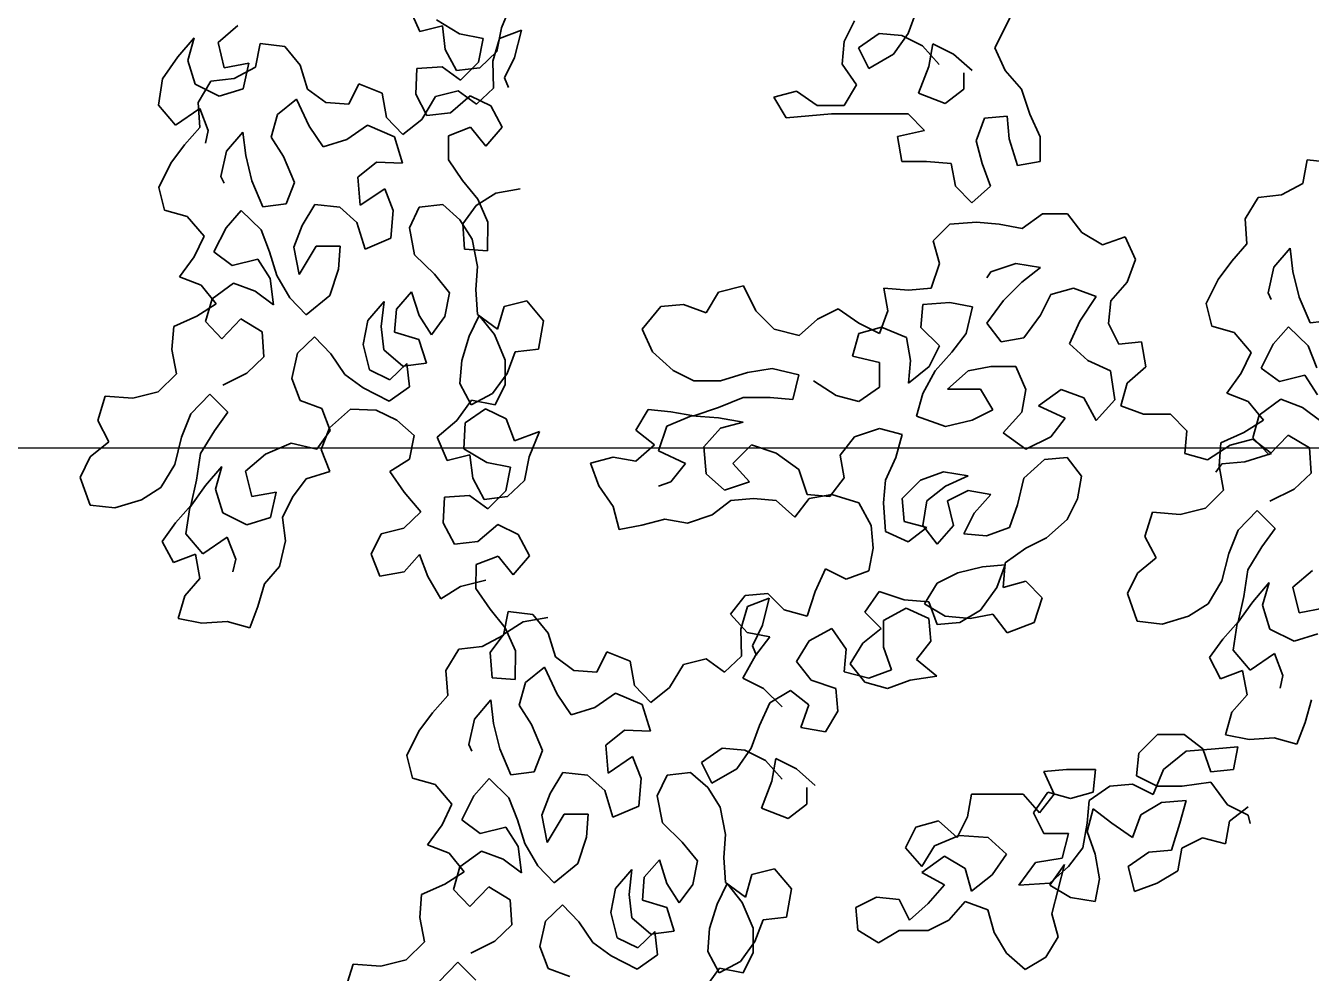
# Model space of a CAD drawing. Header units: millimetres. Extents: x 3675 to 7804, y -1257 to 3701.
# Drawn here: x 6816.7 to 6932, y -478.5 to -393.5 of the extents above; entities that cross this region are included whole.
import ezdxf

# ---------------------------------------------------------------- set-up
doc = ezdxf.new("R2010")
doc.units = ezdxf.units.MM
doc.layers.add('L-shrub', color=74, linetype='Continuous', lineweight=35)
doc.layers.add('VS - Vista', color=1, linetype='Continuous')

# ---------------------------------------------------------------- blocks, each defined once
blk = doc.blocks.new('a4')
for p, q in [((-0.80242, 1.90116), (-0.80757, 1.88864)), ((-0.5512, 1.89923), (-0.56152, 1.87865)), ((-0.84837, 1.8868), (-0.85346, 1.8983)), ((-0.8286, 1.88569), (-0.84006, 1.89261)), ((-0.60476, 1.8859), (-0.60063, 1.89722)), ((-0.93913, 1.88987), (-0.94904, 1.88143)), ((-0.83706, 1.8896), (-0.84837, 1.8868)), ((-0.83568, 1.87794), (-0.83706, 1.8896)), ((-0.80757, 1.88864), (-0.8099, 1.87681)), ((-0.80865, 1.88334), (-0.79769, 1.88754)), ((-0.79769, 1.88754), (-0.80108, 1.87396)), ((-0.63668, 1.88181), (-0.63152, 1.8921)), ((-0.61917, 1.88591), (-0.62947, 1.87871)), ((-0.60785, 1.88487), (-0.61917, 1.88591)), ((-0.61197, 1.87561), (-0.60476, 1.8859)), ((-0.96087, 1.88375), (-0.96902, 1.87424)), ((-0.96408, 1.87246), (-0.96087, 1.88375)), ((-0.94904, 1.88143), (-0.9459, 1.8687)), ((-0.93036, 1.86901), (-0.92803, 1.88083)), ((-0.92803, 1.88083), (-0.91568, 1.87939)), ((-0.91568, 1.87939), (-0.90811, 1.87001)), ((-0.81677, 1.88336), (-0.8286, 1.88569)), ((-0.8191, 1.87154), (-0.81677, 1.88336)), ((-0.81186, 1.87204), (-0.80865, 1.88334)), ((-0.63772, 1.87048), (-0.63668, 1.88181)), ((-0.59755, 1.87971), (-0.60785, 1.88487)), ((-0.58932, 1.87044), (-0.59755, 1.87971)), ((-0.5924, 1.88074), (-0.59447, 1.86941)), ((-0.58211, 1.87558), (-0.5924, 1.88074)), ((-0.96902, 1.87424), (-0.97681, 1.86331)), ((-0.83006, 1.86733), (-0.83568, 1.87794)), ((-0.8099, 1.87681), (-0.8184, 1.86871)), ((-0.80108, 1.87396), (-0.80606, 1.86373)), ((-0.62947, 1.87871), (-0.62434, 1.86841)), ((-0.62434, 1.86841), (-0.61197, 1.87561)), ((-0.57285, 1.86733), (-0.58211, 1.87558)), ((-0.56152, 1.87865), (-0.55638, 1.86732)), ((-0.9604, 1.86062), (-0.96408, 1.87246)), ((-0.9459, 1.8687), (-0.93371, 1.87097)), ((-0.94097, 1.86338), (-0.93036, 1.86901)), ((-0.93371, 1.87097), (-0.93657, 1.85826)), ((-0.90811, 1.87001), (-0.90443, 1.85816)), ((-0.8504, 1.85555), (-0.84983, 1.86844)), ((-0.84983, 1.86844), (-0.83729, 1.86929)), ((-0.83729, 1.86929), (-0.82813, 1.86256)), ((-0.8184, 1.86871), (-0.83006, 1.86733)), ((-0.82813, 1.86256), (-0.8191, 1.87154)), ((-0.81154, 1.85862), (-0.81186, 1.87204)), ((-0.63052, 1.86018), (-0.63772, 1.87048)), ((-0.59447, 1.86941), (-0.59963, 1.85603)), ((-0.55638, 1.86732), (-0.54815, 1.85804)), ((-0.97681, 1.86331), (-0.97879, 1.85007)), ((-0.94841, 1.85458), (-0.9604, 1.86062)), ((-0.95901, 1.85142), (-0.95263, 1.862)), ((-0.95263, 1.862), (-0.94097, 1.86338)), ((-0.88379, 1.85052), (-0.87882, 1.86074)), ((-0.87882, 1.86074), (-0.86718, 1.85612)), ((-0.80606, 1.86373), (-0.80413, 1.85895)), ((-0.63671, 1.84989), (-0.63052, 1.86018)), ((-0.57698, 1.85807), (-0.57697, 1.86631)), ((-0.93657, 1.85826), (-0.94841, 1.85458)), ((-0.90443, 1.85816), (-0.89527, 1.85143)), ((-0.86718, 1.85612), (-0.86491, 1.84393)), ((-0.84478, 1.84494), (-0.8504, 1.85555)), ((-0.84743, 1.843), (-0.84052, 1.85446)), ((-0.84052, 1.85446), (-0.82921, 1.85726)), ((-0.82321, 1.85477), (-0.83312, 1.84632)), ((-0.82921, 1.85726), (-0.82004, 1.85052)), ((-0.81298, 1.8498), (-0.82321, 1.85477)), ((-0.82004, 1.85052), (-0.81154, 1.85862)), ((-0.67171, 1.85404), (-0.66038, 1.85712)), ((-0.66554, 1.84374), (-0.67171, 1.85404)), ((-0.66038, 1.85712), (-0.65009, 1.8499)), ((-0.59963, 1.85603), (-0.58625, 1.85087)), ((-0.58625, 1.85087), (-0.57698, 1.85807)), ((-0.54815, 1.85804), (-0.54404, 1.84568)), ((-0.97879, 1.85007), (-0.97034, 1.84016)), ((-0.97034, 1.84016), (-0.95814, 1.84843)), ((-0.95817, 1.83888), (-0.95901, 1.85142)), ((-0.95814, 1.84843), (-0.95393, 1.83747)), ((-0.90992, 1.85306), (-0.9193, 1.84549)), ((-0.9036, 1.83962), (-0.90992, 1.85306)), ((-0.89527, 1.85143), (-0.88379, 1.85052)), ((-0.80735, 1.83919), (-0.81298, 1.8498)), ((-0.65009, 1.8499), (-0.63671, 1.84989)), ((-0.9193, 1.84549), (-0.92251, 1.8342)), ((-0.86491, 1.84393), (-0.85681, 1.83543)), ((-0.85681, 1.83543), (-0.84743, 1.843)), ((-0.83312, 1.84632), (-0.84478, 1.84494)), ((-0.64289, 1.84577), (-0.66554, 1.84374)), ((-0.60479, 1.84574), (-0.64289, 1.84577)), ((-0.59656, 1.8375), (-0.60479, 1.84574)), ((-0.5667, 1.84365), (-0.57082, 1.83232)), ((-0.55537, 1.84467), (-0.5667, 1.84365)), ((-0.55435, 1.83334), (-0.55537, 1.84467)), ((-0.54404, 1.84568), (-0.5389, 1.83435)), ((-0.96578, 1.83025), (-0.95817, 1.83888)), ((-0.95393, 1.83747), (-0.95536, 1.83111)), ((-0.93663, 1.83671), (-0.94478, 1.82719)), ((-0.93525, 1.82505), (-0.93663, 1.83671)), ((-0.89656, 1.82936), (-0.9036, 1.83962)), ((-0.87446, 1.84007), (-0.88472, 1.83304)), ((-0.86105, 1.83438), (-0.87446, 1.84007)), ((-0.83406, 1.82284), (-0.83403, 1.83485)), ((-0.83403, 1.83485), (-0.82307, 1.83906)), ((-0.82307, 1.83906), (-0.8155, 1.82968)), ((-0.8155, 1.82968), (-0.80735, 1.83919)), ((-0.60995, 1.83442), (-0.59656, 1.8375)), ((-0.97252, 1.82109), (-0.96578, 1.83025)), ((-0.92251, 1.8342), (-0.91635, 1.82447)), ((-0.88472, 1.83304), (-0.89656, 1.82936)), ((-0.85703, 1.82113), (-0.86105, 1.83438)), ((-0.6079, 1.82206), (-0.60995, 1.83442)), ((-0.57082, 1.83232), (-0.56775, 1.82099)), ((-0.55024, 1.81995), (-0.55435, 1.83334)), ((-0.5389, 1.83435), (-0.53891, 1.822)), ((-0.94478, 1.82719), (-0.94764, 1.81449)), ((-0.9321, 1.81233), (-0.93525, 1.82505)), ((-0.91635, 1.82447), (-0.91091, 1.81156)), ((-0.8793, 1.81413), (-0.86992, 1.82169)), ((-0.86992, 1.82169), (-0.85703, 1.82113)), ((-0.82703, 1.81258), (-0.83406, 1.82284)), ((-0.59555, 1.82205), (-0.6079, 1.82206)), ((-0.58319, 1.82101), (-0.59555, 1.82205)), ((-0.53891, 1.822), (-0.55024, 1.81995)), ((-0.40787, 1.81104), (-0.40555, 1.82287)), ((-0.40555, 1.82287), (-0.39319, 1.82142)), ((-0.97855, 1.8091), (-0.97252, 1.82109)), ((-0.58114, 1.80968), (-0.58319, 1.82101)), ((-0.56775, 1.82099), (-0.56364, 1.80966)), ((-0.97576, 1.79779), (-0.97855, 1.8091)), ((-0.94764, 1.81449), (-0.94606, 1.81113)), ((-0.92666, 1.79942), (-0.9321, 1.81233)), ((-0.91091, 1.81156), (-0.915, 1.8008)), ((-0.8781, 1.80017), (-0.8793, 1.81413)), ((-0.81946, 1.8032), (-0.82703, 1.81258)), ((-0.57291, 1.80143), (-0.58114, 1.80968)), ((-0.56364, 1.80966), (-0.57291, 1.80143)), ((-0.41848, 1.80542), (-0.40787, 1.81104)), ((-0.86589, 1.80844), (-0.8781, 1.80017)), ((-0.86168, 1.79748), (-0.86589, 1.80844)), ((-0.81045, 1.80618), (-0.82017, 1.80002)), ((-0.81437, 1.79171), (-0.81946, 1.8032)), ((-0.79825, 1.80844), (-0.81045, 1.80618)), ((-0.43653, 1.79346), (-0.43014, 1.80404)), ((-0.43014, 1.80404), (-0.41848, 1.80542)), ((-0.96447, 1.79458), (-0.97576, 1.79779)), ((-0.94506, 1.78887), (-0.93744, 1.79751)), ((-0.93744, 1.79751), (-0.92758, 1.78794)), ((-0.915, 1.8008), (-0.92666, 1.79942)), ((-0.90709, 1.79001), (-0.9007, 1.80059)), ((-0.9007, 1.80059), (-0.88834, 1.79914)), ((-0.88834, 1.79914), (-0.87971, 1.79152)), ((-0.86278, 1.78371), (-0.86168, 1.79748)), ((-0.84861, 1.79921), (-0.85358, 1.78898)), ((-0.83695, 1.80059), (-0.84861, 1.79921)), ((-0.82832, 1.79297), (-0.83695, 1.80059)), ((-0.82017, 1.80002), (-0.82691, 1.79086)), ((-0.95602, 1.78467), (-0.96447, 1.79458)), ((-0.91118, 1.77925), (-0.90709, 1.79001)), ((-0.87971, 1.79152), (-0.87569, 1.77827)), ((-0.82217, 1.78325), (-0.82832, 1.79297)), ((-0.82691, 1.79086), (-0.82606, 1.77832)), ((-0.81458, 1.77741), (-0.81437, 1.79171)), ((-0.59219, 1.7825), (-0.58395, 1.79073)), ((-0.58395, 1.79073), (-0.57056, 1.79175)), ((-0.57056, 1.79175), (-0.55924, 1.79071)), ((-0.55924, 1.79071), (-0.54791, 1.78864)), ((-0.54791, 1.78864), (-0.53761, 1.79583)), ((-0.53761, 1.79583), (-0.52525, 1.79582)), ((-0.52525, 1.79582), (-0.51805, 1.78655)), ((-0.43568, 1.78092), (-0.43653, 1.79346)), ((-0.96099, 1.77444), (-0.95602, 1.78467)), ((-0.95109, 1.77688), (-0.94506, 1.78887)), ((-0.92758, 1.78794), (-0.92337, 1.77698)), ((-0.87569, 1.77827), (-0.86278, 1.78371)), ((-0.85358, 1.78898), (-0.85097, 1.77538)), ((-0.81955, 1.76964), (-0.82217, 1.78325)), ((-0.51805, 1.78655), (-0.50776, 1.78036)), ((-0.50776, 1.78036), (-0.49643, 1.78447)), ((-0.49643, 1.78447), (-0.49129, 1.77314)), ((-0.94193, 1.77015), (-0.95109, 1.77688)), ((-0.92337, 1.77698), (-0.91969, 1.76514)), ((-0.90856, 1.76564), (-0.91118, 1.77925)), ((-0.90005, 1.77975), (-0.90856, 1.76564)), ((-0.88804, 1.77971), (-0.90005, 1.77975)), ((-0.88896, 1.76824), (-0.88804, 1.77971)), ((-0.82606, 1.77832), (-0.81458, 1.77741)), ((-0.58911, 1.77117), (-0.59219, 1.7825)), ((-0.4433, 1.77229), (-0.43568, 1.78092)), ((-0.41414, 1.77874), (-0.42229, 1.76923)), ((-0.41276, 1.76708), (-0.41414, 1.77874)), ((-0.96826, 1.76439), (-0.96099, 1.77444)), ((-0.92921, 1.77329), (-0.94193, 1.77015)), ((-0.92305, 1.76356), (-0.92921, 1.77329)), ((-0.85097, 1.77538), (-0.84111, 1.76581)), ((-0.59324, 1.75882), (-0.58911, 1.77117)), ((-0.55102, 1.77113), (-0.56338, 1.76703)), ((-0.53866, 1.76906), (-0.55102, 1.77113)), ((-0.49129, 1.77314), (-0.49542, 1.76182)), ((-0.45003, 1.76312), (-0.4433, 1.77229)), ((-0.95749, 1.7603), (-0.96826, 1.76439)), ((-0.91969, 1.76514), (-0.91319, 1.754)), ((-0.89323, 1.75518), (-0.88896, 1.76824)), ((-0.84111, 1.76581), (-0.83354, 1.75643)), ((-0.82047, 1.75817), (-0.81955, 1.76964)), ((-0.56338, 1.76703), (-0.56544, 1.76394)), ((-0.54794, 1.76186), (-0.53866, 1.76906)), ((-0.42229, 1.76923), (-0.42515, 1.75652)), ((-0.40962, 1.75436), (-0.41276, 1.76708)), ((-0.94993, 1.75092), (-0.95749, 1.7603)), ((-0.95204, 1.7534), (-0.94125, 1.76132)), ((-0.94125, 1.76132), (-0.93048, 1.75723)), ((-0.92132, 1.75049), (-0.92305, 1.76356)), ((-0.81962, 1.74563), (-0.82047, 1.75817)), ((-0.6993, 1.75685), (-0.68694, 1.75993)), ((-0.68694, 1.75993), (-0.68078, 1.74757)), ((-0.61488, 1.74751), (-0.61693, 1.75884)), ((-0.61693, 1.75884), (-0.60457, 1.7578)), ((-0.60457, 1.7578), (-0.59324, 1.75882)), ((-0.55721, 1.75261), (-0.54794, 1.76186)), ((-0.5222, 1.75875), (-0.53353, 1.75567)), ((-0.51087, 1.75462), (-0.5222, 1.75875)), ((-0.49542, 1.76182), (-0.50367, 1.75256)), ((-0.45607, 1.75113), (-0.45003, 1.76312)), ((-0.95525, 1.74211), (-0.95204, 1.7534)), ((-0.93048, 1.75723), (-0.92132, 1.75049)), ((-0.91319, 1.754), (-0.90509, 1.7455)), ((-0.90509, 1.7455), (-0.89323, 1.75518)), ((-0.86622, 1.75211), (-0.87437, 1.74259)), ((-0.86767, 1.73975), (-0.86622, 1.75211)), ((-0.85243, 1.75702), (-0.86005, 1.74838)), ((-0.84876, 1.74517), (-0.85243, 1.75702)), ((-0.83354, 1.75643), (-0.83587, 1.74461)), ((-0.79505, 1.75245), (-0.80636, 1.74965)), ((-0.7866, 1.74253), (-0.79505, 1.75245)), ((-0.70549, 1.74656), (-0.6993, 1.75685)), ((-0.59737, 1.75058), (-0.58398, 1.7516)), ((-0.58398, 1.7516), (-0.57266, 1.74953)), ((-0.56546, 1.74129), (-0.55721, 1.75261)), ((-0.53353, 1.75567), (-0.53868, 1.74538)), ((-0.51912, 1.74227), (-0.51087, 1.75462)), ((-0.50367, 1.75256), (-0.50471, 1.74123)), ((-0.45327, 1.73982), (-0.45607, 1.75113)), ((-0.42515, 1.75652), (-0.42357, 1.75316)), ((-0.40418, 1.74145), (-0.40962, 1.75436)), ((-0.97115, 1.73968), (-0.95966, 1.74477)), ((-0.95966, 1.74477), (-0.94993, 1.75092)), ((-0.86005, 1.74838), (-0.86096, 1.73691)), ((-0.8426, 1.73545), (-0.84876, 1.74517)), ((-0.81874, 1.74509), (-0.82371, 1.73486)), ((-0.80957, 1.73836), (-0.81962, 1.74563)), ((-0.81117, 1.73571), (-0.81874, 1.74509)), ((-0.80636, 1.74965), (-0.80957, 1.73836)), ((-0.73742, 1.73836), (-0.72814, 1.74967)), ((-0.72814, 1.74967), (-0.71681, 1.75069)), ((-0.71681, 1.75069), (-0.70549, 1.74656)), ((-0.68078, 1.74757), (-0.67152, 1.73829)), ((-0.64989, 1.74342), (-0.63959, 1.74856)), ((-0.63959, 1.74856), (-0.6293, 1.74135)), ((-0.61901, 1.73619), (-0.61488, 1.74751)), ((-0.59841, 1.73926), (-0.59737, 1.75058)), ((-0.57266, 1.74953), (-0.57576, 1.73615)), ((-0.53868, 1.74538), (-0.54693, 1.73406)), ((-0.97206, 1.7282), (-0.97115, 1.73968)), ((-0.94715, 1.73361), (-0.95525, 1.74211)), ((-0.93759, 1.74347), (-0.94715, 1.73361)), ((-0.92701, 1.73709), (-0.93759, 1.74347)), ((-0.87437, 1.74259), (-0.8767, 1.73077)), ((-0.86628, 1.72809), (-0.86767, 1.73975)), ((-0.83587, 1.74461), (-0.8426, 1.73545)), ((-0.78911, 1.72841), (-0.7866, 1.74253)), ((-0.73228, 1.72702), (-0.73742, 1.73836)), ((-0.67152, 1.73829), (-0.65917, 1.73519)), ((-0.65917, 1.73519), (-0.64989, 1.74342)), ((-0.6293, 1.74135), (-0.61901, 1.73619)), ((-0.6293, 1.7362), (-0.61798, 1.73928)), ((-0.61798, 1.73928), (-0.60562, 1.73412)), ((-0.58915, 1.72998), (-0.59841, 1.73926)), ((-0.55826, 1.73201), (-0.56546, 1.74129)), ((-0.52428, 1.73095), (-0.51912, 1.74227)), ((-0.50471, 1.74123), (-0.49957, 1.73093)), ((-0.44198, 1.73661), (-0.45327, 1.73982)), ((-0.42257, 1.73091), (-0.41495, 1.73954)), ((-0.41495, 1.73954), (-0.40509, 1.72998)), ((-0.39252, 1.74284), (-0.40418, 1.74145)), ((-0.92616, 1.72455), (-0.92701, 1.73709)), ((-0.90088, 1.73454), (-0.90938, 1.72644)), ((-0.89278, 1.72604), (-0.90088, 1.73454)), ((-0.86096, 1.73691), (-0.84879, 1.73317)), ((-0.84879, 1.73317), (-0.84511, 1.72132)), ((-0.82371, 1.73486), (-0.82745, 1.72269)), ((-0.80573, 1.72281), (-0.81117, 1.73571)), ((-0.6324, 1.72487), (-0.6293, 1.7362)), ((-0.60562, 1.73412), (-0.60357, 1.72279)), ((-0.57576, 1.73615), (-0.58298, 1.72689)), ((-0.54693, 1.73406), (-0.55826, 1.73201)), ((-0.49957, 1.73093), (-0.48824, 1.73195)), ((-0.48824, 1.73195), (-0.48619, 1.71959)), ((-0.43353, 1.7267), (-0.44198, 1.73661)), ((-0.9698, 1.71601), (-0.97206, 1.7282)), ((-0.90938, 1.72644), (-0.91224, 1.71374)), ((-0.88574, 1.71578), (-0.89278, 1.72604)), ((-0.8767, 1.73077), (-0.87355, 1.71805)), ((-0.85677, 1.71994), (-0.86628, 1.72809)), ((-0.80486, 1.71627), (-0.80077, 1.72703)), ((-0.80077, 1.72703), (-0.78911, 1.72841)), ((-0.72199, 1.71775), (-0.73228, 1.72702)), ((-0.59431, 1.71969), (-0.58915, 1.72998)), ((-0.58298, 1.72689), (-0.59122, 1.71763)), ((-0.51502, 1.72271), (-0.52428, 1.73095)), ((-0.4385, 1.71647), (-0.43353, 1.7267)), ((-0.42861, 1.71892), (-0.42257, 1.73091)), ((-0.40509, 1.72998), (-0.40088, 1.71902)), ((-0.93466, 1.71644), (-0.92616, 1.72455)), ((-0.86332, 1.71307), (-0.85482, 1.72117)), ((-0.84511, 1.72132), (-0.85677, 1.71994)), ((-0.85482, 1.72117), (-0.85344, 1.70952)), ((-0.82745, 1.72269), (-0.82836, 1.71121)), ((-0.80576, 1.7108), (-0.80573, 1.72281)), ((-0.61902, 1.72177), (-0.6324, 1.72487)), ((-0.61903, 1.70942), (-0.61902, 1.72177)), ((-0.60357, 1.72279), (-0.60461, 1.71146)), ((-0.60461, 1.71146), (-0.59431, 1.71969)), ((-0.57475, 1.71761), (-0.56342, 1.71966)), ((-0.56342, 1.71966), (-0.55106, 1.71965)), ((-0.55106, 1.71965), (-0.54593, 1.70832)), ((-0.5037, 1.71755), (-0.51502, 1.72271)), ((-0.48619, 1.71959), (-0.49547, 1.71136)), ((-0.97883, 1.70703), (-0.9698, 1.71601)), ((-0.94668, 1.71047), (-0.93466, 1.71644)), ((-0.91224, 1.71374), (-0.90803, 1.70278)), ((-0.87658, 1.70905), (-0.88574, 1.71578)), ((-0.87355, 1.71805), (-0.86332, 1.71307)), ((-0.81213, 1.70623), (-0.80486, 1.71627)), ((-0.7117, 1.71259), (-0.72199, 1.71775)), ((-0.69831, 1.71258), (-0.7117, 1.71259)), ((-0.68492, 1.71668), (-0.69831, 1.71258)), ((-0.67257, 1.71873), (-0.68492, 1.71668)), ((-0.65918, 1.71563), (-0.67257, 1.71873)), ((-0.66228, 1.70328), (-0.65918, 1.71563)), ((-0.59122, 1.71763), (-0.59741, 1.70631)), ((-0.58505, 1.70835), (-0.57475, 1.71761)), ((-0.50165, 1.70313), (-0.5037, 1.71755)), ((-0.44577, 1.70643), (-0.4385, 1.71647)), ((-0.41944, 1.71218), (-0.42861, 1.71892)), ((-0.40672, 1.71533), (-0.41944, 1.71218)), ((-0.40056, 1.7056), (-0.40672, 1.71533)), ((-0.99155, 1.70388), (-0.97883, 1.70703)), ((-0.8637, 1.70248), (-0.87658, 1.70905)), ((-0.85344, 1.70952), (-0.8637, 1.70248)), ((-0.82836, 1.71121), (-0.82274, 1.7006)), ((-0.82274, 1.7006), (-0.81213, 1.70623)), ((-0.81073, 1.70057), (-0.80576, 1.7108)), ((-0.65198, 1.71253), (-0.64066, 1.70532)), ((-0.62934, 1.70222), (-0.61903, 1.70942)), ((-0.59741, 1.70631), (-0.60051, 1.69498)), ((-0.56858, 1.70834), (-0.58505, 1.70835)), ((-0.56241, 1.69804), (-0.56858, 1.70834)), ((-0.54593, 1.70832), (-0.548, 1.69699)), ((-0.53976, 1.70008), (-0.52842, 1.7083)), ((-0.52842, 1.7083), (-0.5171, 1.70417)), ((-0.49547, 1.71136), (-0.49857, 1.70004)), ((-0.43501, 1.70233), (-0.44577, 1.70643)), ((-1.00906, 1.69281), (-1.00532, 1.70498)), ((-1.00532, 1.70498), (-0.99155, 1.70388)), ((-0.95305, 1.7059), (-0.96261, 1.69604)), ((-0.94407, 1.69687), (-0.95305, 1.7059)), ((-0.90803, 1.70278), (-0.89727, 1.69869)), ((-0.82983, 1.69285), (-0.82256, 1.7029)), ((-0.82256, 1.7029), (-0.81073, 1.70057)), ((-0.69936, 1.69919), (-0.687, 1.70433)), ((-0.687, 1.70433), (-0.67361, 1.70432)), ((-0.67361, 1.70432), (-0.66228, 1.70328)), ((-0.64066, 1.70532), (-0.62934, 1.70222)), ((-0.52638, 1.69389), (-0.53976, 1.70008)), ((-0.5171, 1.70417), (-0.51093, 1.69284)), ((-0.51093, 1.69284), (-0.50165, 1.70313)), ((-0.49857, 1.70004), (-0.48725, 1.69591)), ((-0.42744, 1.69296), (-0.43501, 1.70233)), ((-0.42955, 1.69543), (-0.41876, 1.70335)), ((-0.41876, 1.70335), (-0.408, 1.69926)), ((-0.96261, 1.69604), (-0.96723, 1.68439)), ((-0.9508, 1.6877), (-0.94407, 1.69687)), ((-0.89727, 1.69869), (-0.89306, 1.68773)), ((-0.88296, 1.69847), (-0.89341, 1.68914)), ((-0.87007, 1.69791), (-0.88296, 1.69847)), ((-0.85985, 1.69293), (-0.87007, 1.69791)), ((-0.82577, 1.69161), (-0.81551, 1.69864)), ((-0.81551, 1.69864), (-0.80528, 1.69367)), ((-0.80528, 1.69367), (-0.80107, 1.68271)), ((-0.74055, 1.6879), (-0.73437, 1.69819)), ((-0.73437, 1.69819), (-0.72304, 1.69715)), ((-0.71275, 1.69509), (-0.72511, 1.68995)), ((-0.72304, 1.69715), (-0.71172, 1.69508)), ((-0.69936, 1.69404), (-0.71275, 1.69509)), ((-0.71172, 1.69508), (-0.69936, 1.69919)), ((-0.68701, 1.69197), (-0.69936, 1.69404)), ((-0.60051, 1.69498), (-0.5861, 1.68982)), ((-0.57271, 1.6929), (-0.56241, 1.69804)), ((-0.548, 1.69699), (-0.55727, 1.68671)), ((-0.53359, 1.68463), (-0.52638, 1.69389)), ((-0.48725, 1.69591), (-0.47386, 1.6959)), ((-0.47386, 1.6959), (-0.46563, 1.68765)), ((-0.43276, 1.68414), (-0.42955, 1.69543)), ((-0.408, 1.69926), (-0.39883, 1.69253)), ((-1.00344, 1.6822), (-1.00906, 1.69281)), ((-0.95772, 1.67624), (-0.9508, 1.6877)), ((-0.89306, 1.68773), (-0.89979, 1.67856)), ((-0.89341, 1.68914), (-0.8975, 1.67838)), ((-0.85121, 1.68532), (-0.85985, 1.69293)), ((-0.83974, 1.6844), (-0.82983, 1.69285)), ((-0.82633, 1.67872), (-0.82577, 1.69161)), ((-0.80107, 1.68271), (-0.7887, 1.68727)), ((-0.7887, 1.68727), (-0.79385, 1.67474)), ((-0.73129, 1.68069), (-0.74055, 1.6879)), ((-0.72511, 1.68995), (-0.72924, 1.6776)), ((-0.70658, 1.67964), (-0.69834, 1.68889)), ((-0.69834, 1.68889), (-0.68701, 1.69197)), ((-0.61905, 1.68882), (-0.63141, 1.68471)), ((-0.60773, 1.68572), (-0.61905, 1.68882)), ((-0.5861, 1.68982), (-0.57271, 1.6929)), ((-0.46563, 1.68765), (-0.46667, 1.67633)), ((-0.43717, 1.6868), (-0.42744, 1.69296)), ((-1.01282, 1.67463), (-1.00344, 1.6822)), ((-0.96723, 1.68439), (-0.97063, 1.67081)), ((-0.9125, 1.68142), (-0.92541, 1.67598)), ((-0.89979, 1.67856), (-0.9125, 1.68142)), ((-0.85354, 1.67349), (-0.85121, 1.68532)), ((-0.83465, 1.67291), (-0.83974, 1.6844)), ((-0.74057, 1.67246), (-0.73129, 1.68069)), ((-0.6829, 1.68064), (-0.69217, 1.67138)), ((-0.67055, 1.67651), (-0.6829, 1.68064)), ((-0.63141, 1.68471), (-0.63863, 1.67545)), ((-0.61083, 1.6744), (-0.60773, 1.68572)), ((-0.55727, 1.68671), (-0.54595, 1.67846)), ((-0.54595, 1.67846), (-0.53359, 1.68463)), ((-0.44957, 1.67023), (-0.44866, 1.68171)), ((-0.44866, 1.68171), (-0.43717, 1.6868)), ((-0.44401, 1.68042), (-0.43268, 1.6835)), ((-0.42466, 1.67564), (-0.43276, 1.68414)), ((-0.43268, 1.6835), (-0.42342, 1.67629)), ((-0.4151, 1.68551), (-0.42466, 1.67564)), ((-0.40452, 1.67912), (-0.4151, 1.68551)), ((-1.01779, 1.6644), (-1.01282, 1.67463)), ((-0.9597, 1.66301), (-0.95772, 1.67624)), ((-0.92541, 1.67598), (-0.93532, 1.66753)), ((-0.8975, 1.67838), (-0.89329, 1.66742)), ((-0.82334, 1.67571), (-0.83465, 1.67291)), ((-0.81487, 1.6718), (-0.82633, 1.67872)), ((-0.82196, 1.66405), (-0.82334, 1.67571)), ((-0.79385, 1.67474), (-0.79618, 1.66292)), ((-0.76322, 1.67145), (-0.75189, 1.67453)), ((-0.75189, 1.67453), (-0.74057, 1.67246)), ((-0.72924, 1.6776), (-0.71586, 1.67141)), ((-0.70556, 1.66625), (-0.70658, 1.67964)), ((-0.65923, 1.66827), (-0.67055, 1.67651)), ((-0.63863, 1.67545), (-0.63658, 1.66413)), ((-0.61599, 1.66308), (-0.61083, 1.6744)), ((-0.52536, 1.67432), (-0.53669, 1.6733)), ((-0.51816, 1.66505), (-0.52536, 1.67432)), ((-0.46667, 1.67633), (-0.45535, 1.67323)), ((-0.45535, 1.67323), (-0.44401, 1.68042)), ((-0.42342, 1.67629), (-0.43681, 1.67218)), ((-0.40367, 1.66658), (-0.40452, 1.67912)), ((-0.97063, 1.67081), (-0.97754, 1.65935)), ((-0.94714, 1.66986), (-0.95529, 1.66035)), ((-0.95035, 1.65857), (-0.94714, 1.66986)), ((-0.86327, 1.66734), (-0.85354, 1.67349)), ((-0.80305, 1.66947), (-0.81487, 1.6718)), ((-0.80537, 1.65765), (-0.80305, 1.66947)), ((-0.75911, 1.66012), (-0.76322, 1.67145)), ((-0.71586, 1.67141), (-0.72307, 1.66215)), ((-0.69217, 1.67138), (-0.68395, 1.66211)), ((-0.65512, 1.65591), (-0.65923, 1.66827)), ((-0.53669, 1.6733), (-0.547, 1.66404)), ((-0.44814, 1.67116), (-0.45123, 1.66705)), ((-0.44731, 1.65804), (-0.44957, 1.67023)), ((-0.43681, 1.67218), (-0.44814, 1.67116)), ((-1.01289, 1.65061), (-1.01779, 1.6644)), ((-0.96256, 1.6503), (-0.9597, 1.66301)), ((-0.93532, 1.66753), (-0.93217, 1.65481)), ((-0.90513, 1.66374), (-0.91187, 1.65458)), ((-0.89329, 1.66742), (-0.90513, 1.66374)), ((-0.85623, 1.65708), (-0.86327, 1.66734)), ((-0.81633, 1.65344), (-0.82196, 1.66405)), ((-0.79618, 1.66292), (-0.80468, 1.65482)), ((-0.72307, 1.66215), (-0.72925, 1.66009)), ((-0.69631, 1.658), (-0.70556, 1.66625)), ((-0.68395, 1.66211), (-0.69631, 1.658)), ((-0.63658, 1.66413), (-0.64379, 1.65487)), ((-0.61703, 1.65175), (-0.61599, 1.66308)), ((-0.59848, 1.66306), (-0.60776, 1.6538)), ((-0.58715, 1.66717), (-0.59848, 1.66306)), ((-0.5748, 1.6651), (-0.58715, 1.66717)), ((-0.58613, 1.65996), (-0.5748, 1.6651)), ((-0.547, 1.66404), (-0.5501, 1.65066)), ((-0.52023, 1.65372), (-0.51816, 1.66505)), ((-0.41217, 1.65848), (-0.40367, 1.66658)), ((-0.97754, 1.65935), (-0.98727, 1.65319)), ((-0.95529, 1.66035), (-0.96309, 1.64942)), ((-0.94668, 1.64672), (-0.95035, 1.65857)), ((-0.93217, 1.65481), (-0.91998, 1.65707)), ((-0.91998, 1.65707), (-0.92284, 1.64436)), ((-0.84778, 1.64716), (-0.85623, 1.65708)), ((-0.83611, 1.65455), (-0.82357, 1.6554)), ((-0.82357, 1.6554), (-0.8144, 1.64866)), ((-0.8144, 1.64866), (-0.80537, 1.65765)), ((-0.75192, 1.64982), (-0.75911, 1.66012)), ((-0.64379, 1.65487), (-0.65512, 1.65591)), ((-0.64276, 1.65589), (-0.65409, 1.65385)), ((-0.62938, 1.65176), (-0.64276, 1.65589)), ((-0.5954, 1.65276), (-0.58613, 1.65996)), ((-0.5748, 1.65789), (-0.5851, 1.65275)), ((-0.56348, 1.65582), (-0.5748, 1.65789)), ((-0.57172, 1.64656), (-0.56348, 1.65582)), ((-0.45634, 1.64906), (-0.44731, 1.65804)), ((-0.42419, 1.65251), (-0.41217, 1.65848)), ((-1.00053, 1.64917), (-1.01289, 1.65061)), ((-0.98727, 1.65319), (-1.00053, 1.64917)), ((-0.97018, 1.64167), (-0.96256, 1.6503)), ((-0.96309, 1.64942), (-0.96507, 1.63618)), ((-0.91187, 1.65458), (-0.91684, 1.64435)), ((-0.83667, 1.64166), (-0.83611, 1.65455)), ((-0.80468, 1.65482), (-0.81633, 1.65344)), ((-0.74884, 1.63849), (-0.75192, 1.64982)), ((-0.69322, 1.65285), (-0.70249, 1.64565)), ((-0.68189, 1.65387), (-0.69322, 1.65285)), ((-0.67057, 1.65283), (-0.68189, 1.65387)), ((-0.66131, 1.64458), (-0.67057, 1.65283)), ((-0.65409, 1.65385), (-0.66131, 1.64458)), ((-0.62321, 1.64043), (-0.62938, 1.65176)), ((-0.61601, 1.63734), (-0.61703, 1.65175)), ((-0.60776, 1.6538), (-0.60674, 1.64248)), ((-0.59747, 1.64041), (-0.5954, 1.65276)), ((-0.5851, 1.65275), (-0.58203, 1.64039)), ((-0.5501, 1.65066), (-0.55423, 1.63934)), ((-0.52539, 1.64343), (-0.52023, 1.65372)), ((-0.46906, 1.64592), (-0.45634, 1.64906)), ((-0.93468, 1.64069), (-0.94668, 1.64672)), ((-0.92284, 1.64436), (-0.93468, 1.64069)), ((-0.91684, 1.64435), (-0.91546, 1.63269)), ((-0.85628, 1.63906), (-0.84778, 1.64716)), ((-0.72618, 1.64361), (-0.73751, 1.64054)), ((-0.71485, 1.64154), (-0.72618, 1.64361)), ((-0.70249, 1.64565), (-0.71485, 1.64154)), ((-0.60674, 1.64248), (-0.59541, 1.63938)), ((-0.57688, 1.63627), (-0.57172, 1.64656)), ((-0.5357, 1.63417), (-0.52539, 1.64343)), ((-0.48658, 1.63484), (-0.48284, 1.64701)), ((-0.48284, 1.64701), (-0.46906, 1.64592)), ((-0.43056, 1.64793), (-0.44013, 1.63807)), ((-0.42158, 1.6389), (-0.43056, 1.64793)), ((-0.97691, 1.6325), (-0.97018, 1.64167)), ((-0.96507, 1.63618), (-0.95662, 1.62627)), ((-0.87256, 1.62604), (-0.86759, 1.63627)), ((-0.86759, 1.63627), (-0.85628, 1.63906)), ((-0.83105, 1.63105), (-0.83667, 1.64166)), ((-0.80948, 1.64088), (-0.81939, 1.63243)), ((-0.79925, 1.63591), (-0.80948, 1.64088)), ((-0.79363, 1.6253), (-0.79925, 1.63591)), ((-0.73751, 1.64054), (-0.74884, 1.63849)), ((-0.62219, 1.6291), (-0.62321, 1.64043)), ((-0.60469, 1.63218), (-0.61601, 1.63734)), ((-0.59541, 1.63938), (-0.60469, 1.63218)), ((-0.59027, 1.63113), (-0.59747, 1.64041)), ((-0.58203, 1.64039), (-0.59027, 1.63113)), ((-0.56556, 1.63523), (-0.57688, 1.63627)), ((-0.55423, 1.63934), (-0.56556, 1.63523)), ((-0.44013, 1.63807), (-0.44475, 1.62643)), ((-0.42832, 1.62974), (-0.42158, 1.6389)), ((-0.97129, 1.62189), (-0.97691, 1.6325)), ((-0.95662, 1.62627), (-0.94441, 1.63453)), ((-0.94441, 1.63453), (-0.9402, 1.62357)), ((-0.91546, 1.63269), (-0.91832, 1.61998)), ((-0.81939, 1.63243), (-0.83105, 1.63105)), ((-0.546, 1.62903), (-0.5357, 1.63417)), ((-0.48095, 1.62423), (-0.48658, 1.63484)), ((-0.43523, 1.61828), (-0.42832, 1.62974)), ((-0.96033, 1.6261), (-0.97129, 1.62189)), ((-0.95807, 1.61391), (-0.96033, 1.6261)), ((-0.9402, 1.62357), (-0.94163, 1.61722)), ((-0.86835, 1.61508), (-0.87256, 1.62604)), ((-0.84855, 1.62598), (-0.85616, 1.61734)), ((-0.84434, 1.61502), (-0.84855, 1.62598)), ((-0.82031, 1.62096), (-0.80935, 1.62516)), ((-0.80935, 1.62516), (-0.80178, 1.61578)), ((-0.80178, 1.61578), (-0.79363, 1.6253)), ((-0.62426, 1.61778), (-0.62219, 1.6291)), ((-0.5563, 1.62184), (-0.546, 1.62903)), ((-0.49033, 1.61666), (-0.48095, 1.62423)), ((-0.44475, 1.62643), (-0.44814, 1.61284)), ((-0.91832, 1.61998), (-0.92593, 1.61135)), ((-0.85616, 1.61734), (-0.86835, 1.61508)), ((-0.82034, 1.60895), (-0.82031, 1.62096)), ((-0.65105, 1.60751), (-0.64589, 1.61883)), ((-0.64589, 1.61883), (-0.63559, 1.61367)), ((-0.63559, 1.61367), (-0.62426, 1.61778)), ((-0.57999, 1.61671), (-0.59029, 1.61157)), ((-0.56763, 1.61979), (-0.57999, 1.61671)), ((-0.5563, 1.62081), (-0.56763, 1.61979)), ((-0.56043, 1.60948), (-0.5563, 1.62081)), ((-0.55734, 1.60948), (-0.5563, 1.62184)), ((-0.49531, 1.60643), (-0.49033, 1.61666)), ((-0.43721, 1.60504), (-0.43523, 1.61828)), ((-0.40292, 1.61802), (-0.41283, 1.60957)), ((-0.96568, 1.60528), (-0.95807, 1.61391)), ((-0.92593, 1.61135), (-0.92914, 1.60006)), ((-0.83783, 1.60387), (-0.84434, 1.61502)), ((-0.82811, 1.61003), (-0.83783, 1.60387)), ((-0.81538, 1.61317), (-0.82811, 1.61003)), ((-0.59029, 1.61157), (-0.59648, 1.60128)), ((-0.54601, 1.61256), (-0.55734, 1.60948)), ((-0.53778, 1.60431), (-0.54601, 1.61256)), ((-0.44814, 1.61284), (-0.45506, 1.60138)), ((-0.42466, 1.61189), (-0.4328, 1.60238)), ((-0.42786, 1.6006), (-0.42466, 1.61189)), ((-0.96889, 1.59398), (-0.96568, 1.60528)), ((-0.8133, 1.59869), (-0.82034, 1.60895)), ((-0.69327, 1.59622), (-0.68606, 1.60548)), ((-0.68606, 1.60548), (-0.67473, 1.6065)), ((-0.68495, 1.59998), (-0.67399, 1.60419)), ((-0.67399, 1.60419), (-0.67738, 1.5906)), ((-0.67473, 1.6065), (-0.6665, 1.59825)), ((-0.65518, 1.59515), (-0.65105, 1.60751)), ((-0.62634, 1.59719), (-0.61913, 1.60748)), ((-0.61913, 1.60748), (-0.60677, 1.60335)), ((-0.56868, 1.59816), (-0.56043, 1.60948)), ((-0.54191, 1.59196), (-0.53778, 1.60431)), ((-0.4904, 1.59265), (-0.49531, 1.60643)), ((-0.44007, 1.59233), (-0.43721, 1.60504)), ((-0.41283, 1.60957), (-0.40969, 1.59684)), ((-0.92914, 1.60006), (-0.93323, 1.5893)), ((-0.80573, 1.58931), (-0.8133, 1.59869)), ((-0.80666, 1.58565), (-0.80433, 1.59747)), ((-0.80433, 1.59747), (-0.79197, 1.59603)), ((-0.68816, 1.58868), (-0.68495, 1.59998)), ((-0.6665, 1.59825), (-0.65518, 1.59515)), ((-0.61811, 1.58894), (-0.62634, 1.59719)), ((-0.61708, 1.59306), (-0.60575, 1.59923)), ((-0.60677, 1.60335), (-0.59442, 1.60231)), ((-0.60575, 1.59923), (-0.59443, 1.59407)), ((-0.59648, 1.60128), (-0.58619, 1.59509)), ((-0.59442, 1.60231), (-0.59031, 1.59098)), ((-0.57898, 1.592), (-0.56868, 1.59816)), ((-0.45506, 1.60138), (-0.46479, 1.59523)), ((-0.4328, 1.60238), (-0.4406, 1.59145)), ((-0.42419, 1.58876), (-0.42786, 1.6006)), ((-0.40969, 1.59684), (-0.3975, 1.59911)), ((-0.95707, 1.59166), (-0.96889, 1.59398)), ((-0.94453, 1.59251), (-0.95707, 1.59166)), ((-0.93323, 1.5893), (-0.94453, 1.59251)), ((-0.79672, 1.59228), (-0.80645, 1.58613)), ((-0.78453, 1.59455), (-0.79672, 1.59228)), ((-0.79197, 1.59603), (-0.7844, 1.58665)), ((-0.68504, 1.58694), (-0.69327, 1.59622)), ((-0.61709, 1.57967), (-0.61708, 1.59306)), ((-0.59443, 1.59407), (-0.59341, 1.58274)), ((-0.59031, 1.59098), (-0.57898, 1.592)), ((-0.58619, 1.59509), (-0.57383, 1.59405)), ((-0.57383, 1.59405), (-0.5625, 1.5961)), ((-0.5625, 1.5961), (-0.5553, 1.58683)), ((-0.5553, 1.58683), (-0.54191, 1.59196)), ((-0.47804, 1.5912), (-0.4904, 1.59265)), ((-0.46479, 1.59523), (-0.47804, 1.5912)), ((-0.44769, 1.5837), (-0.44007, 1.59233)), ((-0.4406, 1.59145), (-0.44258, 1.57821)), ((-0.81727, 1.58003), (-0.80666, 1.58565)), ((-0.80645, 1.58613), (-0.81318, 1.57697)), ((-0.80064, 1.57781), (-0.80573, 1.58931)), ((-0.7844, 1.58665), (-0.78073, 1.57481)), ((-0.68784, 1.57526), (-0.68816, 1.58868)), ((-0.67372, 1.58487), (-0.68504, 1.58694)), ((-0.67738, 1.5906), (-0.68235, 1.58037)), ((-0.68094, 1.57561), (-0.67372, 1.58487)), ((-0.65416, 1.5828), (-0.64282, 1.58896)), ((-0.64282, 1.58896), (-0.63563, 1.57866)), ((-0.62739, 1.58174), (-0.61811, 1.58894)), ((-0.4122, 1.58272), (-0.42419, 1.58876)), ((-0.40036, 1.5864), (-0.4122, 1.58272)), ((-0.83531, 1.56807), (-0.82893, 1.57865)), ((-0.82893, 1.57865), (-0.81727, 1.58003)), ((-0.68235, 1.58037), (-0.68042, 1.5756)), ((-0.66034, 1.57251), (-0.65416, 1.5828)), ((-0.63563, 1.57866), (-0.63667, 1.56734)), ((-0.63357, 1.57145), (-0.62739, 1.58174)), ((-0.61298, 1.56834), (-0.61709, 1.57967)), ((-0.59341, 1.58274), (-0.60062, 1.57348)), ((-0.45442, 1.57454), (-0.44769, 1.5837)), ((-0.44258, 1.57821), (-0.43413, 1.5683)), ((-0.81318, 1.57697), (-0.81234, 1.56443)), ((-0.80086, 1.56351), (-0.80064, 1.57781)), ((-0.78073, 1.57481), (-0.77156, 1.56807)), ((-0.76009, 1.56716), (-0.75511, 1.57739)), ((-0.75511, 1.57739), (-0.74347, 1.57276)), ((-0.74347, 1.57276), (-0.74121, 1.56057)), ((-0.71681, 1.5711), (-0.7055, 1.5739)), ((-0.7055, 1.5739), (-0.69634, 1.56716)), ((-0.69634, 1.56716), (-0.68784, 1.57526)), ((-0.68712, 1.56429), (-0.68094, 1.57561)), ((-0.65315, 1.56323), (-0.66034, 1.57251)), ((-0.60062, 1.57348), (-0.59033, 1.56523)), ((-0.4488, 1.56393), (-0.45442, 1.57454)), ((-0.43413, 1.5683), (-0.42193, 1.57657)), ((-0.42193, 1.57657), (-0.41772, 1.56561)), ((-0.83446, 1.55553), (-0.83531, 1.56807)), ((-0.78622, 1.5697), (-0.79559, 1.56213)), ((-0.77989, 1.55626), (-0.78622, 1.5697)), ((-0.77156, 1.56807), (-0.76009, 1.56716)), ((-0.72373, 1.55964), (-0.71681, 1.5711)), ((-0.63667, 1.56734), (-0.62431, 1.56424)), ((-0.62637, 1.56218), (-0.63357, 1.57145)), ((-0.62431, 1.56424), (-0.61298, 1.56834)), ((-0.59033, 1.56523), (-0.60372, 1.56319)), ((-0.43784, 1.56813), (-0.4488, 1.56393)), ((-0.43558, 1.55594), (-0.43784, 1.56813)), ((-0.41772, 1.56561), (-0.41915, 1.55925)), ((-0.81234, 1.56443), (-0.80086, 1.56351)), ((-0.79559, 1.56213), (-0.7988, 1.55084)), ((-0.74121, 1.56057), (-0.73311, 1.55208)), ((-0.73311, 1.55208), (-0.72373, 1.55964)), ((-0.67683, 1.55914), (-0.68712, 1.56429)), ((-0.66757, 1.54986), (-0.67683, 1.55914)), ((-0.64079, 1.5591), (-0.65315, 1.56323)), ((-0.63977, 1.54777), (-0.64079, 1.5591)), ((-0.61505, 1.55908), (-0.62637, 1.56218)), ((-0.60372, 1.56319), (-0.61505, 1.55908)), ((-0.84208, 1.54689), (-0.83446, 1.55553)), ((-0.81292, 1.55335), (-0.82107, 1.54384)), ((-0.81154, 1.54169), (-0.81292, 1.55335)), ((-0.77286, 1.546), (-0.77989, 1.55626)), ((-0.75076, 1.55671), (-0.76102, 1.54968)), ((-0.73735, 1.55103), (-0.75076, 1.55671)), ((-0.67375, 1.55192), (-0.66345, 1.55809)), ((-0.66345, 1.55809), (-0.65419, 1.55088)), ((-0.44319, 1.54731), (-0.43558, 1.55594)), ((-0.40345, 1.55339), (-0.40665, 1.54209)), ((-0.84881, 1.53773), (-0.84208, 1.54689)), ((-0.7988, 1.55084), (-0.79265, 1.54111)), ((-0.76102, 1.54968), (-0.77286, 1.546)), ((-0.73332, 1.53777), (-0.73735, 1.55103)), ((-0.67891, 1.5406), (-0.67375, 1.55192)), ((-0.65419, 1.55088), (-0.65832, 1.53955)), ((-0.64596, 1.53748), (-0.63977, 1.54777)), ((-0.4464, 1.53602), (-0.44319, 1.54731)), ((-0.82107, 1.54384), (-0.82393, 1.53113)), ((-0.8084, 1.52897), (-0.81154, 1.54169)), ((-0.79265, 1.54111), (-0.78721, 1.5282)), ((-0.68304, 1.52928), (-0.67891, 1.5406)), ((-0.65832, 1.53955), (-0.64596, 1.53748)), ((-0.40665, 1.54209), (-0.41075, 1.53133)), ((-0.85485, 1.52574), (-0.84881, 1.53773)), ((-0.75559, 1.53077), (-0.74621, 1.53834)), ((-0.74621, 1.53834), (-0.73332, 1.53777)), ((-0.48039, 1.53614), (-0.48967, 1.52688)), ((-0.46701, 1.53613), (-0.48039, 1.53614)), ((-0.45775, 1.52891), (-0.46701, 1.53613)), ((-0.43458, 1.53369), (-0.4464, 1.53602)), ((-0.42204, 1.53454), (-0.43458, 1.53369)), ((-0.41075, 1.53133), (-0.42204, 1.53454)), ((-0.82393, 1.53113), (-0.82235, 1.52777)), ((-0.80296, 1.51606), (-0.8084, 1.52897)), ((-0.78721, 1.5282), (-0.7913, 1.51744)), ((-0.7544, 1.51681), (-0.75559, 1.53077)), ((-0.69745, 1.52929), (-0.70776, 1.5221)), ((-0.68613, 1.52825), (-0.69745, 1.52929)), ((-0.69025, 1.51899), (-0.68304, 1.52928)), ((-0.67584, 1.5231), (-0.68613, 1.52825)), ((-0.48967, 1.52688), (-0.49071, 1.51556)), ((-0.47732, 1.51863), (-0.46599, 1.52789)), ((-0.46599, 1.52789), (-0.45157, 1.52891)), ((-0.45364, 1.51758), (-0.45775, 1.52891)), ((-0.45157, 1.52891), (-0.44024, 1.52993)), ((-0.44024, 1.52993), (-0.44231, 1.5186)), ((-0.85206, 1.51443), (-0.85485, 1.52574)), ((-0.74219, 1.52508), (-0.7544, 1.51681)), ((-0.73798, 1.51412), (-0.74219, 1.52508)), ((-0.70776, 1.5221), (-0.70262, 1.51179)), ((-0.66761, 1.51382), (-0.67584, 1.5231)), ((-0.67069, 1.52412), (-0.67276, 1.5128)), ((-0.66039, 1.51896), (-0.67069, 1.52412)), ((-0.84076, 1.51122), (-0.85206, 1.51443)), ((-0.82135, 1.50552), (-0.81374, 1.51415)), ((-0.81374, 1.51415), (-0.80387, 1.50459)), ((-0.7913, 1.51744), (-0.80296, 1.51606)), ((-0.78338, 1.50665), (-0.777, 1.51723)), ((-0.777, 1.51723), (-0.76464, 1.51578)), ((-0.76464, 1.51578), (-0.75601, 1.50817)), ((-0.73908, 1.50035), (-0.73798, 1.51412)), ((-0.72491, 1.51585), (-0.72988, 1.50562)), ((-0.71325, 1.51723), (-0.72491, 1.51585)), ((-0.70462, 1.50962), (-0.71325, 1.51723)), ((-0.70262, 1.51179), (-0.69025, 1.51899)), ((-0.65113, 1.51072), (-0.66039, 1.51896)), ((-0.53704, 1.51766), (-0.52572, 1.51868)), ((-0.5319, 1.50633), (-0.53704, 1.51766)), ((-0.52572, 1.51868), (-0.5113, 1.51866)), ((-0.5113, 1.51866), (-0.51234, 1.50734)), ((-0.49071, 1.51556), (-0.48042, 1.5104)), ((-0.48248, 1.50628), (-0.47732, 1.51863)), ((-0.44231, 1.5186), (-0.45364, 1.51758)), ((-0.83231, 1.50131), (-0.84076, 1.51122)), ((-0.75601, 1.50817), (-0.75198, 1.49491)), ((-0.69846, 1.49989), (-0.70462, 1.50962)), ((-0.67276, 1.5128), (-0.67792, 1.49941)), ((-0.65526, 1.50145), (-0.65525, 1.50969)), ((-0.53499, 1.50736), (-0.54221, 1.49707)), ((-0.52367, 1.50426), (-0.53499, 1.50736)), ((-0.51234, 1.50734), (-0.52367, 1.50426)), ((-0.5144, 1.50322), (-0.5041, 1.51042)), ((-0.5041, 1.51042), (-0.49277, 1.51144)), ((-0.49277, 1.51144), (-0.48248, 1.50628)), ((-0.48042, 1.5104), (-0.46806, 1.51039)), ((-0.46806, 1.51039), (-0.45364, 1.51243)), ((-0.45364, 1.51243), (-0.44542, 1.5011)), ((-0.83728, 1.49108), (-0.83231, 1.50131)), ((-0.82739, 1.49353), (-0.82135, 1.50552)), ((-0.80387, 1.50459), (-0.79966, 1.49363)), ((-0.78747, 1.49589), (-0.78338, 1.50665)), ((-0.72988, 1.50562), (-0.72727, 1.49202)), ((-0.66453, 1.49425), (-0.65526, 1.50145)), ((-0.57516, 1.49504), (-0.57309, 1.50636)), ((-0.57309, 1.50636), (-0.54735, 1.50634)), ((-0.54735, 1.50634), (-0.53912, 1.49707)), ((-0.53912, 1.49707), (-0.5319, 1.50633)), ((-0.51544, 1.4919), (-0.5144, 1.50322)), ((-0.47837, 1.50216), (-0.48867, 1.49599)), ((-0.46601, 1.50318), (-0.47837, 1.50216)), ((-0.46911, 1.49185), (-0.46601, 1.50318)), ((-0.44542, 1.5011), (-0.43512, 1.49594)), ((-0.78486, 1.48229), (-0.78747, 1.49589)), ((-0.77635, 1.49639), (-0.78486, 1.48229)), ((-0.76434, 1.49636), (-0.77635, 1.49639)), ((-0.76525, 1.48488), (-0.76434, 1.49636)), ((-0.75198, 1.49491), (-0.73908, 1.50035)), ((-0.69585, 1.48628), (-0.69846, 1.49989)), ((-0.67792, 1.49941), (-0.66453, 1.49425)), ((-0.58032, 1.48475), (-0.57516, 1.49504)), ((-0.54221, 1.49707), (-0.53707, 1.48677)), ((-0.51235, 1.4991), (-0.51545, 1.48778)), ((-0.50309, 1.49188), (-0.51235, 1.4991)), ((-0.48867, 1.49599), (-0.4928, 1.48467)), ((-0.43512, 1.50006), (-0.44439, 1.49286)), ((-0.43512, 1.49594), (-0.4341, 1.49182)), ((-0.84455, 1.48103), (-0.83728, 1.49108)), ((-0.81822, 1.48679), (-0.82739, 1.49353)), ((-0.8055, 1.48993), (-0.81822, 1.48679)), ((-0.79935, 1.48021), (-0.8055, 1.48993)), ((-0.79966, 1.49363), (-0.79599, 1.48179)), ((-0.72727, 1.49202), (-0.7174, 1.48246)), ((-0.60607, 1.47962), (-0.60091, 1.48991)), ((-0.60091, 1.48991), (-0.58958, 1.49299)), ((-0.58958, 1.49299), (-0.58032, 1.48475)), ((-0.51751, 1.47954), (-0.51544, 1.4919)), ((-0.4928, 1.48467), (-0.50309, 1.49188)), ((-0.47324, 1.47847), (-0.46911, 1.49185)), ((-0.44439, 1.49286), (-0.44646, 1.48154)), ((-0.79599, 1.48179), (-0.78948, 1.47064)), ((-0.76953, 1.47183), (-0.76525, 1.48488)), ((-0.7174, 1.48246), (-0.70984, 1.47308)), ((-0.69676, 1.47481), (-0.69585, 1.48628)), ((-0.57929, 1.48578), (-0.59165, 1.48064)), ((-0.56487, 1.48473), (-0.57929, 1.48578)), ((-0.55561, 1.47649), (-0.56487, 1.48473)), ((-0.53707, 1.48677), (-0.52471, 1.48676)), ((-0.52471, 1.48676), (-0.52782, 1.4744)), ((-0.51545, 1.48778), (-0.51134, 1.47645)), ((-0.45779, 1.48464), (-0.46809, 1.4795)), ((-0.44646, 1.48154), (-0.45779, 1.48464)), ((-0.83379, 1.47694), (-0.84455, 1.48103)), ((-0.82622, 1.46756), (-0.83379, 1.47694)), ((-0.82834, 1.47004), (-0.81754, 1.47796)), ((-0.81754, 1.47796), (-0.80678, 1.47387)), ((-0.79762, 1.46713), (-0.79935, 1.48021)), ((-0.59784, 1.47035), (-0.60607, 1.47962)), ((-0.59165, 1.48064), (-0.59784, 1.47035)), ((-0.59784, 1.46726), (-0.58651, 1.47549)), ((-0.58651, 1.47549), (-0.57621, 1.4693)), ((-0.56283, 1.4662), (-0.55561, 1.47649)), ((-0.52473, 1.47028), (-0.51751, 1.47954)), ((-0.51134, 1.47645), (-0.50929, 1.46409)), ((-0.49487, 1.47025), (-0.48457, 1.47745)), ((-0.48457, 1.47745), (-0.47324, 1.47847)), ((-0.46809, 1.4795), (-0.47016, 1.46817)), ((-0.83154, 1.45875), (-0.82834, 1.47004)), ((-0.80678, 1.47387), (-0.79762, 1.46713)), ((-0.78948, 1.47064), (-0.78138, 1.46214)), ((-0.78138, 1.46214), (-0.76953, 1.47183)), ((-0.72873, 1.47366), (-0.73635, 1.46503)), ((-0.72505, 1.46182), (-0.72873, 1.47366)), ((-0.70984, 1.47308), (-0.71216, 1.46125)), ((-0.69591, 1.46227), (-0.69676, 1.47481)), ((-0.67135, 1.46909), (-0.68266, 1.46629)), ((-0.6629, 1.45918), (-0.67135, 1.46909)), ((-0.57621, 1.4693), (-0.57314, 1.45797)), ((-0.5412, 1.47236), (-0.54945, 1.46104)), ((-0.52782, 1.4744), (-0.5412, 1.47236)), ((-0.53401, 1.46102), (-0.52679, 1.47131)), ((-0.534, 1.46205), (-0.52473, 1.47028)), ((-0.52679, 1.47131), (-0.53299, 1.44661)), ((-0.49179, 1.45789), (-0.49487, 1.47025)), ((-0.83595, 1.46141), (-0.82622, 1.46756)), ((-0.74252, 1.46875), (-0.75067, 1.45924)), ((-0.74396, 1.45639), (-0.74252, 1.46875)), ((-0.73635, 1.46503), (-0.73726, 1.45355)), ((-0.68266, 1.46629), (-0.68587, 1.455)), ((-0.58652, 1.46107), (-0.59784, 1.46726)), ((-0.57314, 1.45797), (-0.56283, 1.4662)), ((-0.50929, 1.46409), (-0.51136, 1.45276)), ((-0.47016, 1.46817), (-0.48046, 1.462)), ((-0.84836, 1.44484), (-0.84744, 1.45632)), ((-0.84744, 1.45632), (-0.83595, 1.46141)), ((-0.82344, 1.45025), (-0.83154, 1.45875)), ((-0.81388, 1.46011), (-0.82344, 1.45025)), ((-0.8033, 1.45373), (-0.81388, 1.46011)), ((-0.75067, 1.45924), (-0.75299, 1.44741)), ((-0.74258, 1.44473), (-0.74396, 1.45639)), ((-0.7189, 1.45209), (-0.72505, 1.46182)), ((-0.71216, 1.46125), (-0.7189, 1.45209)), ((-0.69503, 1.46174), (-0.7, 1.45151)), ((-0.68587, 1.455), (-0.69591, 1.46227)), ((-0.68746, 1.45236), (-0.69503, 1.46174)), ((-0.66541, 1.44506), (-0.6629, 1.45918)), ((-0.59477, 1.45181), (-0.58652, 1.46107)), ((-0.54945, 1.46104), (-0.534, 1.46205)), ((-0.52371, 1.45484), (-0.53401, 1.46102)), ((-0.48046, 1.462), (-0.49179, 1.45789)), ((-0.80245, 1.44119), (-0.8033, 1.45373)), ((-0.77718, 1.45118), (-0.78567, 1.44308)), ((-0.76908, 1.44269), (-0.77718, 1.45118)), ((-0.73726, 1.45355), (-0.72509, 1.44981)), ((-0.72509, 1.44981), (-0.72141, 1.43797)), ((-0.7, 1.45151), (-0.70375, 1.43933)), ((-0.68203, 1.43945), (-0.68746, 1.45236)), ((-0.63081, 1.44978), (-0.6205, 1.45492)), ((-0.62979, 1.43846), (-0.63081, 1.44978)), ((-0.6205, 1.45492), (-0.60918, 1.45388)), ((-0.60918, 1.45388), (-0.60404, 1.44358)), ((-0.60404, 1.44358), (-0.59477, 1.45181)), ((-0.57623, 1.45282), (-0.58448, 1.44356)), ((-0.56491, 1.44869), (-0.57623, 1.45282)), ((-0.51136, 1.45276), (-0.52371, 1.45484)), ((-0.8461, 1.43265), (-0.84836, 1.44484)), ((-0.75299, 1.44741), (-0.74985, 1.43469)), ((-0.73307, 1.43659), (-0.74258, 1.44473)), ((-0.68116, 1.43291), (-0.67707, 1.44368)), ((-0.67707, 1.44368), (-0.66541, 1.44506)), ((-0.58448, 1.44356), (-0.59478, 1.43843)), ((-0.56183, 1.43737), (-0.56491, 1.44869)), ((-0.53299, 1.44661), (-0.52991, 1.43528)), ((-0.81095, 1.43309), (-0.80245, 1.44119)), ((-0.78567, 1.44308), (-0.78853, 1.43038)), ((-0.76204, 1.43243), (-0.76908, 1.44269)), ((-0.73962, 1.42972), (-0.73112, 1.43782)), ((-0.72141, 1.43797), (-0.73307, 1.43659)), ((-0.73112, 1.43782), (-0.72974, 1.42616)), ((-0.70375, 1.43933), (-0.70466, 1.42786)), ((-0.68206, 1.42744), (-0.68203, 1.43945)), ((-0.6195, 1.43227), (-0.62979, 1.43846)), ((-0.60919, 1.43844), (-0.6195, 1.43227)), ((-0.59478, 1.43843), (-0.60919, 1.43844)), ((-0.55566, 1.42706), (-0.56183, 1.43737)), ((-0.85513, 1.42367), (-0.8461, 1.43265)), ((-0.82298, 1.42712), (-0.81095, 1.43309)), ((-0.78853, 1.43038), (-0.78432, 1.41942)), ((-0.75287, 1.42569), (-0.76204, 1.43243)), ((-0.74985, 1.43469), (-0.73962, 1.42972)), ((-0.68843, 1.42287), (-0.68116, 1.43291)), ((-0.52991, 1.43528), (-0.5361, 1.42499)), ((-0.74, 1.41912), (-0.75287, 1.42569)), ((-0.72974, 1.42616), (-0.74, 1.41912)), ((-0.70466, 1.42786), (-0.69904, 1.41725)), ((-0.68703, 1.41721), (-0.68206, 1.42744)), ((-0.5464, 1.41882), (-0.55566, 1.42706)), ((-0.5361, 1.42499), (-0.5464, 1.41882)), ((-0.88536, 1.40945), (-0.88162, 1.42162)), ((-0.88162, 1.42162), (-0.86785, 1.42053)), ((-0.86785, 1.42053), (-0.85513, 1.42367)), ((-0.82935, 1.42254), (-0.83891, 1.41268)), ((-0.82036, 1.41351), (-0.82935, 1.42254)), ((-0.78432, 1.41942), (-0.77356, 1.41533)), ((-0.70612, 1.4095), (-0.69885, 1.41954)), ((-0.69904, 1.41725), (-0.68843, 1.42287)), ((-0.69885, 1.41954), (-0.68703, 1.41721))]:
    blk.add_line(p, q)
blk = doc.blocks.new('A$C11BA3BBE')
at = {"xscale": 1.757985580985007, "yscale": 1.757985580985007, "zscale": 1.757985580985007}
blk.add_blockref('a4', (1.7893, 0), dxfattribs=at)

msp = doc.modelspace()

# ---------------------------------------------------------------- linework, layer by layer
at = {"layer": 'VS - Vista'}
msp.add_line((6108.14, -431.4), (7158.14, -431.4), dxfattribs=at)

# ---------------------------------------------------------------- block references
at = {"layer": 'L-shrub', "xscale": 102.2617952794016, "yscale": 102.2617952794016, "zscale": 102.2617952794016}
msp.add_blockref('A$C11BA3BBE', (6821.59, -733.27), dxfattribs=at)

doc.saveas('drawing.dxf')
